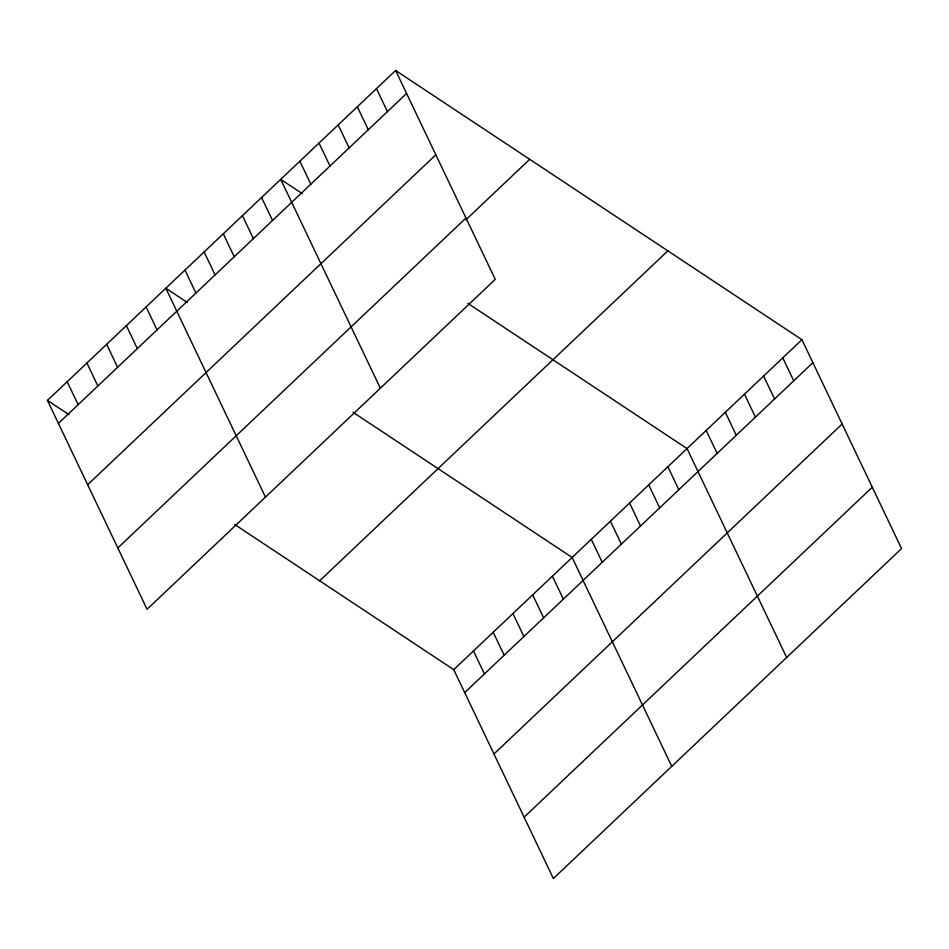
<?xml version="1.0" encoding="UTF-8"?>
<svg xmlns="http://www.w3.org/2000/svg" width="949" height="949" viewBox="0 0 949 949"><rect width="100%" height="100%" fill="white"/><g stroke="black" fill="none" stroke-linecap="round" stroke-linejoin="round"><path stroke-width="1.42" d="M395.626 70.475L495.248 279.35L147.071 609.294L47.45 400.419L395.626 70.475L801.929 339.706L901.55 548.581L553.374 878.525L453.752 669.65L234.569 524.406M58.411 423.384L406.575 93.453M87.664 484.737L435.84 154.794M117.818 547.941L465.995 218.009M465.876 219.812L529.708 159.325M319.671 580.8L667.847 250.868M453.752 669.65L801.929 339.706M464.702 692.616L812.878 362.684M493.966 753.969L842.143 424.025M524.109 817.172L872.285 487.24M302.28 193.632L280.726 179.361L380.359 388.236M467.845 303.348L687.029 448.592L786.65 657.467M187.38 302.517L165.826 288.235L265.459 497.11M352.945 412.234L572.128 557.466L671.75 766.341M47.45 400.419L69.004 414.689M782.771 357.856L793.732 380.822M763.625 376.006L774.574 398.971M744.479 394.155L755.428 417.121M725.321 412.293L736.282 435.271M706.175 430.443L717.136 453.408M667.871 466.742L678.832 489.708M648.725 484.88L659.685 507.857M629.578 503.029L640.528 525.995M610.432 521.179L621.381 544.145M376.468 88.625L387.429 111.591M591.274 539.329L602.235 562.294M357.322 106.774L368.283 129.74M338.176 124.924L349.125 147.89M552.401 576.162L563.35 599.139M319.03 143.062L329.979 166.039M532.674 594.857L543.623 617.835M299.872 161.211L310.833 184.177M512.934 613.564L523.895 636.53M493.207 632.259L504.168 655.225M261.58 197.511L272.529 220.476M473.48 650.955L484.429 673.92M242.422 215.648L253.383 238.614M223.276 233.798L234.237 256.764M204.13 251.948L215.079 274.913M184.984 270.085L195.933 293.063M146.099 306.93L157.06 329.908M126.371 325.626L137.32 348.603M106.644 344.321L117.593 367.299M86.905 363.028L97.866 385.994M67.177 381.723L78.138 404.689"/></g></svg>
